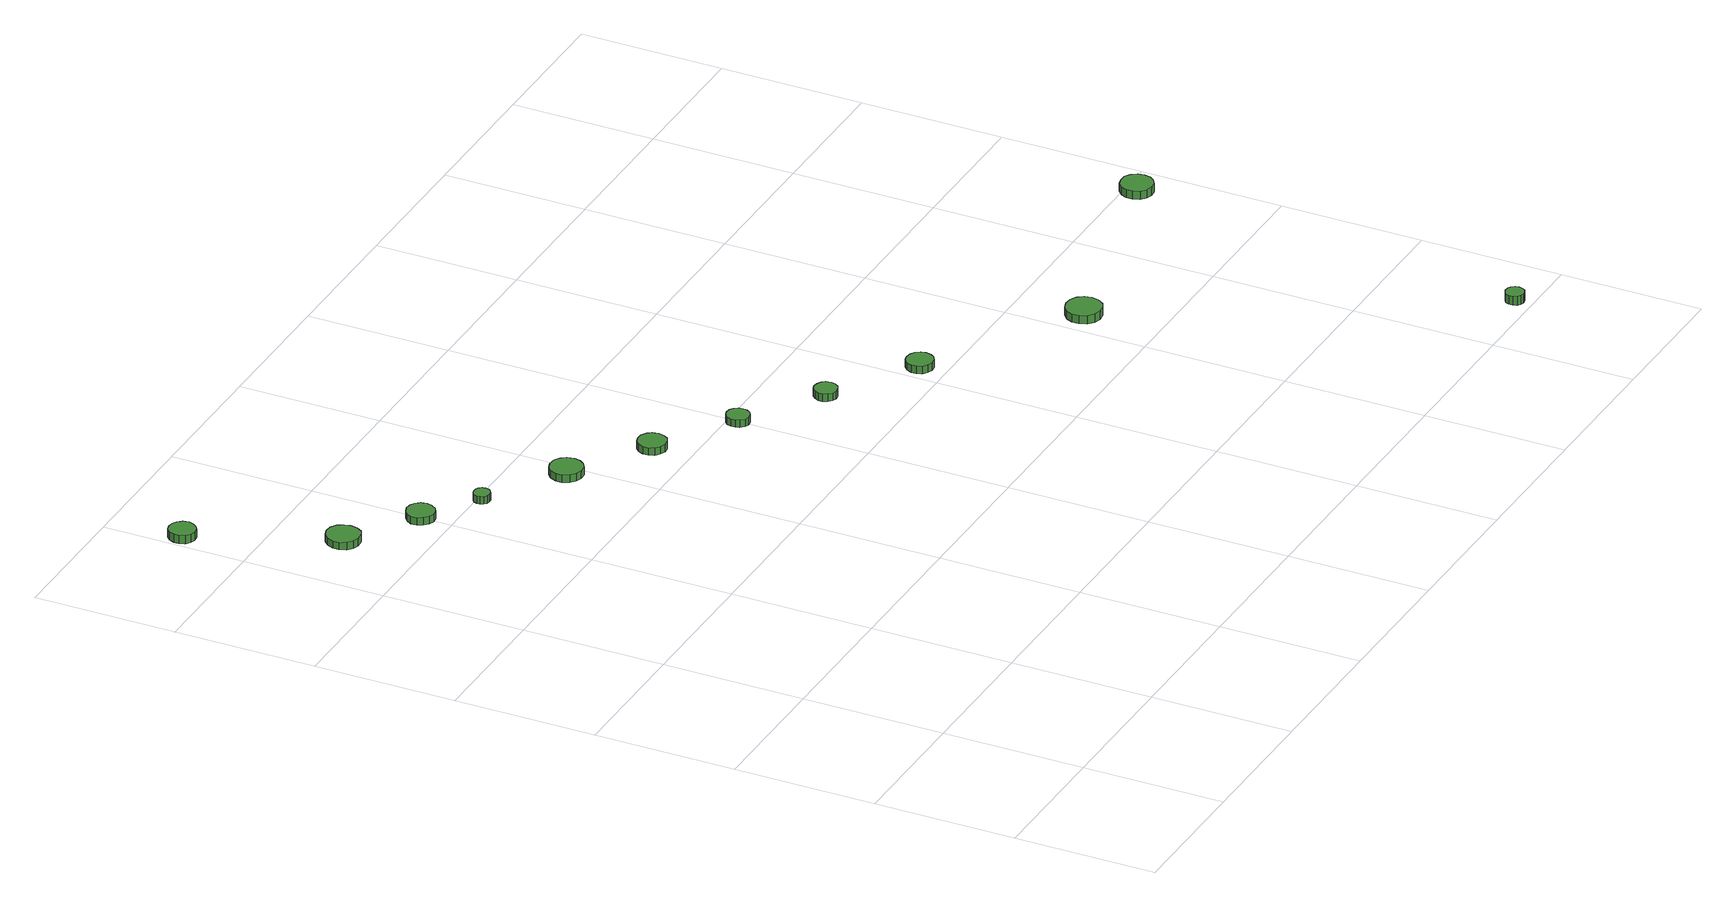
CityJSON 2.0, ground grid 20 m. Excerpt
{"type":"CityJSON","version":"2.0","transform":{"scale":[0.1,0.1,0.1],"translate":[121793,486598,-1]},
"CityObjects":{
"tree1":{"type":"SolitaryVegetationObject","attributes":{"function":"something"},"geometry":[{"type":"MultiSurface","lod":"1","boundaries":[[[0,1,2,3,4,5,6,7,8,9,10,11,12,13,14]],[[15,16,17,18,19,20,21,22,23,24,25,26,27,28,29]],[[0,29,28,1]],[[1,28,27,2]],[[2,27,26,3]],[[3,26,25,4]],[[4,25,24,5]],[[5,24,23,6]],[[6,23,22,7]],[[7,22,21,8]],[[8,21,20,9]],[[9,20,19,10]],[[10,19,18,11]],[[11,18,17,12]],[[12,17,16,13]],[[13,16,15,14]],[[14,15,29,0]]]}]},
"tree2":{"type":"SolitaryVegetationObject","attributes":{"function":"something"},"geometry":[{"type":"MultiSurface","lod":"1","boundaries":[[[30,31,32,33,34,35,36,37,38,39,40,41,42,43,44]],[[45,46,47,48,49,50,51,52,53,54,55,56,57,58,59]],[[30,59,58,31]],[[31,58,57,32]],[[32,57,56,33]],[[33,56,55,34]],[[34,55,54,35]],[[35,54,53,36]],[[36,53,52,37]],[[37,52,51,38]],[[38,51,50,39]],[[39,50,49,40]],[[40,49,48,41]],[[41,48,47,42]],[[42,47,46,43]],[[43,46,45,44]],[[44,45,59,30]]]}]},
"tree3":{"type":"SolitaryVegetationObject","attributes":{"function":"something"},"geometry":[{"type":"MultiSurface","lod":"1","boundaries":[[[60,61,62,63,64,65,66,67,68,69,70,71,72,73,74]],[[75,76,77,78,79,80,81,82,83,84,85,86,87,88,89]],[[60,89,88,61]],[[61,88,87,62]],[[62,87,86,63]],[[63,86,85,64]],[[64,85,84,65]],[[65,84,83,66]],[[66,83,82,67]],[[67,82,81,68]],[[68,81,80,69]],[[69,80,79,70]],[[70,79,78,71]],[[71,78,77,72]],[[72,77,76,73]],[[73,76,75,74]],[[74,75,89,60]]]}]},
"tree4":{"type":"SolitaryVegetationObject","attributes":{"function":"something"},"geometry":[{"type":"MultiSurface","lod":"1","boundaries":[[[90,91,92,93,94,95,96,97,98,99,100,101,102,103,104]],[[105,106,107,108,109,110,111,112,113,114,115,116,117,118,119]],[[90,119,118,91]],[[91,118,117,92]],[[92,117,116,93]],[[93,116,115,94]],[[94,115,114,95]],[[95,114,113,96]],[[96,113,112,97]],[[97,112,111,98]],[[98,111,110,99]],[[99,110,109,100]],[[100,109,108,101]],[[101,108,107,102]],[[102,107,106,103]],[[103,106,105,104]],[[104,105,119,90]]]}]},
"tree5":{"type":"SolitaryVegetationObject","attributes":{"function":"something"},"geometry":[{"type":"MultiSurface","lod":"1","boundaries":[[[120,121,122,123,124,125,126,127,128,129,130,131,132,133,134]],[[135,136,137,138,139,140,141,142,143,144,145,146,147,148,149]],[[120,149,148,121]],[[121,148,147,122]],[[122,147,146,123]],[[123,146,145,124]],[[124,145,144,125]],[[125,144,143,126]],[[126,143,142,127]],[[127,142,141,128]],[[128,141,140,129]],[[129,140,139,130]],[[130,139,138,131]],[[131,138,137,132]],[[132,137,136,133]],[[133,136,135,134]],[[134,135,149,120]]]}]},
"tree6":{"type":"SolitaryVegetationObject","attributes":{"function":"something"},"geometry":[{"type":"MultiSurface","lod":"1","boundaries":[[[150,151,152,153,154,155,156,157,158,159,160,161,162,163,164]],[[165,166,167,168,169,170,171,172,173,174,175,176,177,178,179]],[[150,179,178,151]],[[151,178,177,152]],[[152,177,176,153]],[[153,176,175,154]],[[154,175,174,155]],[[155,174,173,156]],[[156,173,172,157]],[[157,172,171,158]],[[158,171,170,159]],[[159,170,169,160]],[[160,169,168,161]],[[161,168,167,162]],[[162,167,166,163]],[[163,166,165,164]],[[164,165,179,150]]]}]},
"tree7":{"type":"SolitaryVegetationObject","attributes":{"function":"something"},"geometry":[{"type":"MultiSurface","lod":"1","boundaries":[[[180,181,182,183,184,185,186,187,188,189,190,191,192,193,194]],[[195,196,197,198,199,200,201,202,203,204,205,206,207,208,209]],[[180,209,208,181]],[[181,208,207,182]],[[182,207,206,183]],[[183,206,205,184]],[[184,205,204,185]],[[185,204,203,186]],[[186,203,202,187]],[[187,202,201,188]],[[188,201,200,189]],[[189,200,199,190]],[[190,199,198,191]],[[191,198,197,192]],[[192,197,196,193]],[[193,196,195,194]],[[194,195,209,180]]]}]},
"tree8":{"type":"SolitaryVegetationObject","attributes":{"function":"something"},"geometry":[{"type":"MultiSurface","lod":"1","boundaries":[[[210,211,212,213,214,215,216,217,218,219,220,221,222,223,224]],[[225,226,227,228,229,230,231,232,233,234,235,236,237,238,239]],[[210,239,238,211]],[[211,238,237,212]],[[212,237,236,213]],[[213,236,235,214]],[[214,235,234,215]],[[215,234,233,216]],[[216,233,232,217]],[[217,232,231,218]],[[218,231,230,219]],[[219,230,229,220]],[[220,229,228,221]],[[221,228,227,222]],[[222,227,226,223]],[[223,226,225,224]],[[224,225,239,210]]]}]},
"tree9":{"type":"SolitaryVegetationObject","attributes":{"function":"something"},"geometry":[{"type":"MultiSurface","lod":"1","boundaries":[[[240,241,242,243,244,245,246,247,248,249,250,251,252,253,254]],[[255,256,257,258,259,260,261,262,263,264,265,266,267,268,269]],[[240,269,268,241]],[[241,268,267,242]],[[242,267,266,243]],[[243,266,265,244]],[[244,265,264,245]],[[245,264,263,246]],[[246,263,262,247]],[[247,262,261,248]],[[248,261,260,249]],[[249,260,259,250]],[[250,259,258,251]],[[251,258,257,252]],[[252,257,256,253]],[[253,256,255,254]],[[254,255,269,240]]]}]},
"tree10":{"type":"SolitaryVegetationObject","attributes":{"function":"something"},"geometry":[{"type":"MultiSurface","lod":"1","boundaries":[[[270,271,272,273,274,275,276,277,278,279,280,281,282,283,284]],[[285,286,287,288,289,290,291,292,293,294,295,296,297,298,299]],[[270,299,298,271]],[[271,298,297,272]],[[272,297,296,273]],[[273,296,295,274]],[[274,295,294,275]],[[275,294,293,276]],[[276,293,292,277]],[[277,292,291,278]],[[278,291,290,279]],[[279,290,289,280]],[[280,289,288,281]],[[281,288,287,282]],[[282,287,286,283]],[[283,286,285,284]],[[284,285,299,270]]]}]},
"tree11":{"type":"SolitaryVegetationObject","attributes":{"function":"something"},"geometry":[{"type":"MultiSurface","lod":"1","boundaries":[[[300,301,302,303,304,305,306,307,308,309,310,311,312,313,314]],[[315,316,317,318,319,320,321,322,323,324,325,326,327,328,329]],[[300,329,328,301]],[[301,328,327,302]],[[302,327,326,303]],[[303,326,325,304]],[[304,325,324,305]],[[305,324,323,306]],[[306,323,322,307]],[[307,322,321,308]],[[308,321,320,309]],[[309,320,319,310]],[[310,319,318,311]],[[311,318,317,312]],[[312,317,316,313]],[[313,316,315,314]],[[314,315,329,300]]]}]},
"tree12":{"type":"SolitaryVegetationObject","attributes":{"function":"something"},"geometry":[{"type":"MultiSurface","lod":"1","boundaries":[[[330,331,332,333,334,335,336,337,338,339,340,341,342,343,344]],[[345,346,347,348,349,350,351,352,353,354,355,356,357,358,359]],[[330,359,358,331]],[[331,358,357,332]],[[332,357,356,333]],[[333,356,355,334]],[[334,355,354,335]],[[335,354,353,336]],[[336,353,352,337]],[[337,352,351,338]],[[338,351,350,339]],[[339,350,349,340]],[[340,349,348,341]],[[341,348,347,342]],[[342,347,346,343]],[[343,346,345,344]],[[344,345,359,330]]]}]}
},
"vertices":[
[43,1298,20],[41,1306,20],[36,1312,20],[30,1316,20],[22,1317,20],[15,1315,20],[9,1309,20],[6,1302,20],[6,1295,20],[9,1287,20],[15,1282,20],[22,1280,20],[30,1281,20],[36,1285,20],[41,1291,20],[41,1291,8],[36,1285,8],[30,1281,8],[22,1280,8],[15,1282,8],[9,1287,8],[6,1295,8],[6,1302,8],[9,1309,8],[15,1315,8],[22,1317,8],[30,1316,8],[36,1312,8],[41,1306,8],[43,1298,8],
[127,1108,19],[125,1117,19],[120,1125,19],[112,1130,19],[102,1131,19],[93,1128,19],[86,1121,19],[82,1112,19],[82,1103,19],[86,1094,19],[93,1088,19],[102,1085,19],[112,1086,19],[120,1090,19],[125,1098,19],[125,1098,8],[120,1090,8],[112,1086,8],[102,1085,8],[93,1088,8],[86,1094,8],[82,1103,8],[82,1112,8],[86,1121,8],[93,1128,8],[102,1131,8],[112,1130,8],[120,1125,8],[125,1117,8],[127,1108,8],
[221,1045,19],[219,1053,19],[214,1059,19],[207,1063,19],[199,1064,19],[192,1061,19],[186,1056,19],[182,1049,19],[182,1041,19],[186,1033,19],[192,1028,19],[199,1025,19],[207,1026,19],[214,1030,19],[219,1037,19],[219,1037,8],[214,1030,8],[207,1026,8],[199,1025,8],[192,1028,8],[186,1033,8],[182,1041,8],[182,1049,8],[186,1056,8],[192,1061,8],[199,1064,8],[207,1063,8],[214,1059,8],[219,1053,8],[221,1045,8],
[289,994,19],[288,999,19],[285,1003,19],[281,1005,19],[276,1005,19],[272,1004,19],[268,1001,19],[266,996,19],[266,992,19],[268,987,19],[272,984,19],[276,983,19],[281,983,19],[285,986,19],[288,989,19],[288,989,8],[285,986,8],[281,983,8],[276,983,8],[272,984,8],[268,987,8],[266,992,8],[266,996,8],[268,1001,8],[272,1004,8],[276,1005,8],[281,1005,8],[285,1003,8],[288,999,8],[289,994,8],
[407,925,19],[405,935,19],[400,942,19],[392,947,19],[382,948,19],[373,945,19],[366,939,19],[362,930,19],[362,921,19],[366,912,19],[373,906,19],[382,903,19],[392,904,19],[400,909,19],[405,916,19],[405,916,8],[400,909,8],[392,904,8],[382,903,8],[373,906,8],[366,912,8],[362,921,8],[362,930,8],[366,939,8],[373,945,8],[382,948,8],[392,947,8],[400,942,8],[405,935,8],[407,925,8],
[512,856,19],[510,864,19],[506,870,19],[498,875,19],[490,875,19],[482,873,19],[476,867,19],[473,860,19],[473,852,19],[476,844,19],[482,839,19],[490,836,19],[498,837,19],[506,841,19],[510,848,19],[510,848,8],[506,841,8],[498,837,8],[490,836,8],[482,839,8],[476,844,8],[473,852,8],[473,860,8],[476,867,8],[482,873,8],[490,875,8],[498,875,8],[506,870,8],[510,864,8],[512,856,8],
[616,786,19],[615,792,19],[611,798,19],[606,801,19],[599,802,19],[593,800,19],[588,795,19],[586,789,19],[586,783,19],[588,777,19],[593,772,19],[599,770,19],[606,771,19],[611,774,19],[615,780,19],[615,780,8],[611,774,8],[606,771,8],[599,770,8],[593,772,8],[588,777,8],[586,783,8],[586,789,8],[588,795,8],[593,800,8],[599,802,8],[606,801,8],[611,798,8],[615,792,8],[616,786,8],
[726,714,19],[725,721,19],[721,726,19],[715,729,19],[708,730,19],[702,728,19],[697,723,19],[694,717,19],[694,711,19],[697,705,19],[702,700,19],[708,698,19],[715,699,19],[721,702,19],[725,708,19],[725,708,8],[721,702,8],[715,699,8],[708,698,8],[702,700,8],[697,705,8],[694,711,8],[694,717,8],[697,723,8],[702,728,8],[708,730,8],[715,729,8],[721,726,8],[725,721,8],[726,714,8],
[848,638,19],[846,645,19],[842,651,19],[835,655,19],[827,656,19],[820,654,19],[814,648,19],[811,641,19],[811,634,19],[814,627,19],[820,622,19],[827,619,19],[835,620,19],[842,624,19],[846,630,19],[846,630,8],[842,624,8],[835,620,8],[827,619,8],[820,622,8],[814,627,8],[811,634,8],[811,641,8],[814,648,8],[820,654,8],[827,656,8],[835,655,8],[842,651,8],[846,645,8],[848,638,8],
[1057,503,26],[1055,513,26],[1049,521,26],[1040,526,26],[1030,527,26],[1020,524,26],[1012,517,26],[1008,508,26],[1008,498,26],[1012,488,26],[1020,481,26],[1030,478,26],[1040,479,26],[1049,484,26],[1055,493,26],[1055,493,14],[1049,484,14],[1040,479,14],[1030,478,14],[1020,481,14],[1012,488,14],[1008,498,14],[1008,508,14],[1012,517,14],[1020,524,14],[1030,527,14],[1040,526,14],[1049,521,14],[1055,513,14],[1057,503,14],
[1312,17,32],[1311,22,32],[1308,27,32],[1303,29,32],[1298,30,32],[1293,28,32],[1289,25,32],[1287,20,32],[1287,14,32],[1289,9,32],[1293,6,32],[1298,4,32],[1303,5,32],[1308,7,32],[1311,12,32],[1311,12,19],[1308,7,19],[1303,5,19],[1298,4,19],[1293,6,19],[1289,9,19],[1287,14,19],[1287,20,19],[1289,25,19],[1293,28,19],[1298,30,19],[1303,29,19],[1308,27,19],[1311,22,19],[1312,17,19],
[1363,577,29],[1361,586,29],[1356,594,29],[1348,599,29],[1339,599,29],[1330,597,29],[1323,590,29],[1319,582,29],[1319,573,29],[1323,564,29],[1330,558,29],[1339,555,29],[1348,556,29],[1356,561,29],[1361,568,29],[1361,568,17],[1356,561,17],[1348,556,17],[1339,555,17],[1330,558,17],[1323,564,17],[1319,573,17],[1319,582,17],[1323,590,17],[1330,597,17],[1339,599,17],[1348,599,17],[1356,594,17],[1361,586,17],[1363,577,17]
]}
